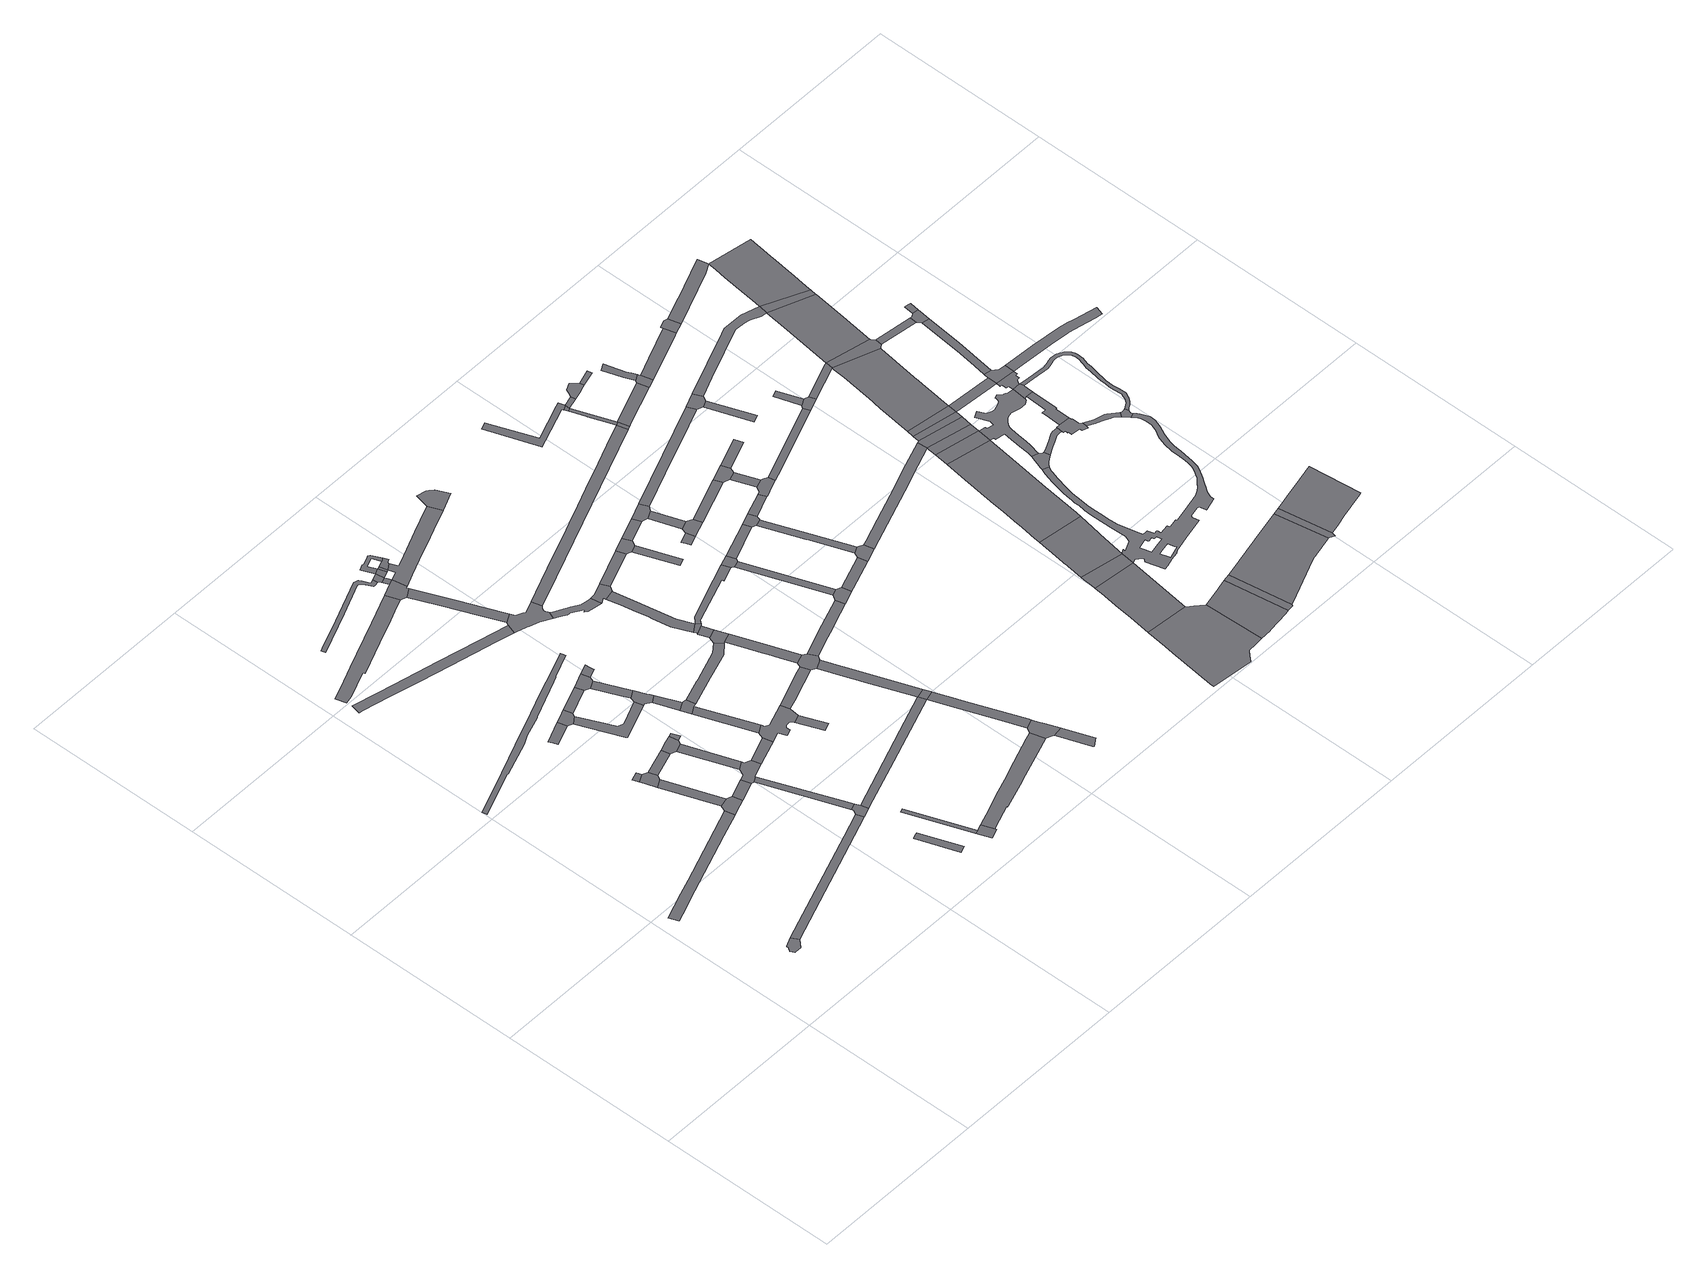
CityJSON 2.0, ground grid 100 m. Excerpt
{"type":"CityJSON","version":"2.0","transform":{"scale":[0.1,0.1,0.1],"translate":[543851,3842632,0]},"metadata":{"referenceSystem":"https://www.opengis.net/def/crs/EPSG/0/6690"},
"CityObjects":{
"road1":{"type":"Road","geometry":[{"type":"MultiSurface","lod":"1","boundaries":[[[0,1,2,3,4,5,6,7,8,9,10]]]}]},
"road2":{"type":"Road","attributes":{"RoadStructureAttribute.sectionType":"1"},"geometry":[{"type":"MultiSurface","lod":"1","boundaries":[[[11,12,13,14,15,16,17,18,19,20,21,22,23]]]}]},
"road3":{"type":"Road","attributes":{"RoadStructureAttribute.sectionType":"1"},"geometry":[{"type":"MultiSurface","lod":"1","boundaries":[[[24,25,0,10,26]]]}]},
"road4":{"type":"Road","geometry":[{"type":"MultiSurface","lod":"1","boundaries":[[[27,28,29,30]]]}]},
"road5":{"type":"Road","geometry":[{"type":"MultiSurface","lod":"1","boundaries":[[[31,30,29,32,33,34,35,36]]]}]},
"road6":{"type":"Road","attributes":{"RoadStructureAttribute.sectionType":"1"},"geometry":[{"type":"MultiSurface","lod":"1","boundaries":[[[34,33,37,38]]]}]},
"road7":{"type":"Road","geometry":[{"type":"MultiSurface","lod":"1","boundaries":[[[38,37,11,23,39,40,41]]]}]},
"road8":{"type":"Road","attributes":{"RoadStructureAttribute.sectionType":"1"},"geometry":[{"type":"MultiSurface","lod":"1","boundaries":[[[42,43,44,45,46,47,48,49,50,51,52,53,54,55,56,57,58,59,60,61,62]]]}]},
"road9":{"type":"Road","geometry":[{"type":"MultiSurface","lod":"1","boundaries":[[[63,64,65,66,67]]]}]},
"road10":{"type":"Road","attributes":{"RoadStructureAttribute.sectionType":"1"},"geometry":[{"type":"MultiSurface","lod":"1","boundaries":[[[68,36,35,69]]]}]},
"road11":{"type":"Road","attributes":{"RoadStructureAttribute.sectionType":"1"},"geometry":[{"type":"MultiSurface","lod":"1","boundaries":[[[70,71,41,40,72,73]]]}]},
"road12":{"type":"Road","geometry":[{"type":"MultiSurface","lod":"1","boundaries":[[[74,75,63,67,76,77,78]]]}]},
"road13":{"type":"Road","attributes":{"RoadStructureAttribute.sectionType":"1"},"geometry":[{"type":"MultiSurface","lod":"1","boundaries":[[[79,80,81,82,83,84,85,86,87,88,89,90,91,92,93]]]}]},
"road14":{"type":"Road","attributes":{"RoadStructureAttribute.sectionType":"1"},"geometry":[{"type":"MultiSurface","lod":"1","boundaries":[[[94,95,96,97,98]]]}]},
"road15":{"type":"Road","attributes":{"RoadStructureAttribute.sectionType":"1"},"geometry":[{"type":"MultiSurface","lod":"1","boundaries":[[[99,100,101,102,103,104,105,106,107,108,109,110,111,112,113]]]}]},
"road16":{"type":"Road","attributes":{"RoadStructureAttribute.sectionType":"1"},"geometry":[{"type":"MultiSurface","lod":"1","boundaries":[[[114,115,116,117,118,119,120]]]}]},
"road17":{"type":"Road","geometry":[{"type":"MultiSurface","lod":"1","boundaries":[[[121,122,68,69,123,124,125,126]]]}]},
"road18":{"type":"Road","geometry":[{"type":"MultiSurface","lod":"1","boundaries":[[[120,119,127,24,26,128,129]]]}]},
"road19":{"type":"Road","geometry":[{"type":"MultiSurface","lod":"1","boundaries":[[[130,131,132,133,70,73,134,116,115,135,136,137,138]]]}]},
"road20":{"type":"Road","attributes":{"RoadStructureAttribute.sectionType":"1"},"geometry":[{"type":"MultiSurface","lod":"1","boundaries":[[[124,123,132,131]]]}]},
"road21":{"type":"Road","attributes":{"RoadStructureAttribute.sectionType":"1"},"geometry":[{"type":"MultiSurface","lod":"1","boundaries":[[[139,140,141,142,77,76,143,144,145,146,147,148,149]]]}]},
"road22":{"type":"Road","geometry":[{"type":"MultiSurface","lod":"1","boundaries":[[[150,151,121,126]]]}]},
"road23":{"type":"Road","attributes":{"RoadStructureAttribute.sectionType":"1"},"geometry":[{"type":"MultiSurface","lod":"1","boundaries":[[[152,153,74,78,154,155,156]]]}]},
"road24":{"type":"Road","attributes":{"RoadStructureAttribute.sectionType":"1"},"geometry":[{"type":"MultiSurface","lod":"1","boundaries":[[[157,158,159,160,161]]]}]},
"road25":{"type":"Road","geometry":[{"type":"MultiSurface","lod":"1","boundaries":[[[162,163,164,165,166,167,168,169,170,171,172,173,174,175,176,177,178,179]]]}]},
"road26":{"type":"Road","geometry":[{"type":"MultiSurface","lod":"1","boundaries":[[[180,161,160,181,182,183]]]}]},
"road27":{"type":"Road","attributes":{"RoadStructureAttribute.sectionType":"1"},"geometry":[{"type":"MultiSurface","lod":"1","boundaries":[[[184,185,186,138,137,187,188]]]}]},
"road28":{"type":"Road","attributes":{"RoadStructureAttribute.sectionType":"1"},"geometry":[{"type":"MultiSurface","lod":"1","boundaries":[[[189,152,156,190,191,192]]]}]},
"road29":{"type":"Road","attributes":{"RoadStructureAttribute.sectionType":"1"},"geometry":[{"type":"MultiSurface","lod":"1","boundaries":[[[193,191,190,194,195,196]]]}]},
"road30":{"type":"Road","geometry":[{"type":"MultiSurface","lod":"1","boundaries":[[[197,198,196,195,199,200,149,148,201,202,203]]]}]},
"road31":{"type":"Road","attributes":{"RoadStructureAttribute.sectionType":"1"},"geometry":[{"type":"MultiSurface","lod":"1","boundaries":[[[203,202,204,205]]]}]},
"road32":{"type":"Road","geometry":[{"type":"MultiSurface","lod":"1","boundaries":[[[205,204,206,207,208,209]]]}]},
"road33":{"type":"Road","attributes":{"RoadStructureAttribute.sectionType":"1"},"geometry":[{"type":"MultiSurface","lod":"1","boundaries":[[[207,206,210,211]]]}]},
"road34":{"type":"Road","geometry":[{"type":"MultiSurface","lod":"1","boundaries":[[[212,213,214,215,216,189,192]]]}]},
"road35":{"type":"Road","geometry":[{"type":"MultiSurface","lod":"1","boundaries":[[[217,218,219,211,210,184,188,220,221,222,223,224,225,226,227,228,229,230,231,232]]]}]},
"road36":{"type":"Road","geometry":[{"type":"MultiSurface","lod":"1","boundaries":[[[233,234,79,93,235,236,237,238]]]}]},
"road37":{"type":"Road","geometry":[{"type":"MultiSurface","lod":"1","boundaries":[[[239,179,178,240,241,242]]]}]},
"road38":{"type":"Road","attributes":{"RoadStructureAttribute.sectionType":"1"},"geometry":[{"type":"MultiSurface","lod":"1","boundaries":[[[243,244,245,236,235,246,247,248,249]]]}]},
"road39":{"type":"Road","geometry":[{"type":"MultiSurface","lod":"1","boundaries":[[[250,242,241,234,233]]]}]},
"road40":{"type":"Road","attributes":{"RoadStructureAttribute.sectionType":"1"},"geometry":[{"type":"MultiSurface","lod":"1","boundaries":[[[251,252,129,128,253,254,255]]]}]},
"road41":{"type":"Road","geometry":[{"type":"MultiSurface","lod":"1","boundaries":[[[256,257,231,230]]]}]},
"road42":{"type":"Road","geometry":[{"type":"MultiSurface","lod":"1","boundaries":[[[258,239,242,259]]]}]},
"road43":{"type":"Road","geometry":[{"type":"MultiSurface","lod":"1","boundaries":[[[260,261,262,263,249,248,113,112,264,265,266,267,268,269,270,271,272,273,274,275,276,277,278,279]]]}]},
"road44":{"type":"Road","geometry":[{"type":"MultiSurface","lod":"1","boundaries":[[[280,258,259,281]]]}]},
"road45":{"type":"Road","geometry":[{"type":"MultiSurface","lod":"1","boundaries":[[[282,283,284,285,286,287,288,289,239,258,290,291,292,293,294,295]]]}]},
"road46":{"type":"Road","attributes":{"RoadStructureAttribute.sectionType":"1"},"geometry":[{"type":"MultiSurface","lod":"1","boundaries":[[[296,297,298,299,300,301,302,303,304,305,180,183,306,307,308,309,310,311,312,313,314,315,316]]]}]},
"road47":{"type":"Road","geometry":[{"type":"MultiSurface","lod":"1","boundaries":[[[295,294,317,280,281,318,319,320,321]]]}]},
"road48":{"type":"Road","attributes":{"RoadStructureAttribute.sectionType":"1"},"geometry":[{"type":"MultiSurface","lod":"1","boundaries":[[[322,323,324,325,209,208,326,327,328,329]]]}]},
"road49":{"type":"Road","attributes":{"RoadStructureAttribute.sectionType":"1"},"geometry":[{"type":"MultiSurface","lod":"1","boundaries":[[[330,331,332,217,232,333,334,335,336]]]}]},
"road50":{"type":"Road","attributes":{"RoadStructureAttribute.sectionType":"1"},"geometry":[{"type":"MultiSurface","lod":"1","boundaries":[[[337,338,339,340,341,342,343,344,345,346,347,270,269,348,349,350,351,352,353,354,355,356,357,358,359,360,361]]]}]},
"road51":{"type":"Road","attributes":{"RoadStructureAttribute.sectionType":"1"},"geometry":[{"type":"MultiSurface","lod":"1","boundaries":[[[362,363,364,365,366,318,281,367,368,233,238,369,370,371,372,373]]]}]},
"road52":{"type":"Road","geometry":[{"type":"MultiSurface","lod":"1","boundaries":[[[374,375,376,377,322,329,378,379]]]}]},
"road53":{"type":"Road","attributes":{"RoadStructureAttribute.sectionType":"1"},"geometry":[{"type":"MultiSurface","lod":"1","boundaries":[[[380,381,382,383,376,375]]]}]},
"road54":{"type":"Road","geometry":[{"type":"MultiSurface","lod":"1","boundaries":[[[384,385,386,382,381,387]]]}]},
"road55":{"type":"Road","attributes":{"RoadStructureAttribute.sectionType":"1"},"geometry":[{"type":"MultiSurface","lod":"1","boundaries":[[[388,389,390,391,392,393,394,395,396,397,385,384]]]}]},
"road56":{"type":"Road","attributes":{"RoadStructureAttribute.sectionType":"1"},"geometry":[{"type":"MultiSurface","lod":"1","boundaries":[[[398,379,378,399,400,401,402,403,404,405,406]]]}]},
"road57":{"type":"Road","geometry":[{"type":"MultiSurface","lod":"1","boundaries":[[[407,408,409,410,361,360,411,392,391,412]]]}]},
"road58":{"type":"Road","geometry":[{"type":"MultiSurface","lod":"1","boundaries":[[[406,405,330,336,413,414,415,416]]]}]},
"road59":{"type":"Road","attributes":{"RoadStructureAttribute.sectionType":"1"},"geometry":[{"type":"MultiSurface","lod":"1","boundaries":[[[417,418,419,414,413,420,421,422,251,423]]]}]},
"road60":{"type":"Road","geometry":[{"type":"MultiSurface","lod":"1","boundaries":[[[424,423,251,255,425]]]}]},
"road61":{"type":"Road","attributes":{"RoadStructureAttribute.sectionType":"1"},"geometry":[{"type":"MultiSurface","lod":"1","boundaries":[[[426,427,428,425,255,429,430,431,432,433]]]}]},
"road62":{"type":"Road","geometry":[{"type":"MultiSurface","lod":"1","boundaries":[[[434,435,436,433,432,437,296,316,438,439,440]]]}]},
"road63":{"type":"Road","attributes":{"RoadStructureAttribute.sectionType":"1"},"geometry":[{"type":"MultiSurface","lod":"1","boundaries":[[[440,439,441,442,443,444]]]}]},
"road64":{"type":"Road","attributes":{"RoadStructureAttribute.sectionType":"1"},"geometry":[{"type":"MultiSurface","lod":"1","boundaries":[[[445,407,412,446]]]}]},
"road65":{"type":"Road","attributes":{"RoadStructureAttribute.sectionType":"1"},"geometry":[{"type":"MultiSurface","lod":"1","boundaries":[[[447,448,449,450,451,384,387,452,453,454,455,456,457]]]}]},
"road66":{"type":"Road","geometry":[{"type":"MultiSurface","lod":"1","boundaries":[[[458,459,362,373,460,461,462,463,464]]]}]},
"road67":{"type":"Road","attributes":{"RoadStructureAttribute.sectionType":"1"},"geometry":[{"type":"MultiSurface","lod":"1","boundaries":[[[465,466,416,415,467,468,469,470]]]}]},
"road68":{"type":"Road","geometry":[{"type":"MultiSurface","lod":"1","boundaries":[[[471,445,446,472,473,474]]]}]},
"road69":{"type":"Road","geometry":[{"type":"MultiSurface","lod":"1","boundaries":[[[475,476,473,472]]]}]},
"road70":{"type":"Road","attributes":{"RoadStructureAttribute.sectionType":"1"},"geometry":[{"type":"MultiSurface","lod":"1","boundaries":[[[477,478,479,480,481,482,483,484,485,279,278,486,487,488]]]}]},
"road71":{"type":"Road","attributes":{"RoadStructureAttribute.sectionType":"1"},"geometry":[{"type":"MultiSurface","lod":"1","boundaries":[[[489,471,474,490]]]}]},
"road72":{"type":"Road","geometry":[{"type":"MultiSurface","lod":"1","boundaries":[[[491,447,457,492,493,494,495]]]}]},
"road73":{"type":"Road","attributes":{"RoadStructureAttribute.sectionType":"1"},"geometry":[{"type":"MultiSurface","lod":"1","boundaries":[[[494,493,496,497]]]}]},
"road74":{"type":"Road","geometry":[{"type":"MultiSurface","lod":"1","boundaries":[[[498,497,496,499,465,470,500,501]]]}]},
"road75":{"type":"Road","geometry":[{"type":"MultiSurface","lod":"1","boundaries":[[[502,503,504,505,506]]]}]},
"road76":{"type":"Road","geometry":[{"type":"MultiSurface","lod":"1","boundaries":[[[507,489,490,508,509,510]]]}]},
"road77":{"type":"Road","attributes":{"RoadStructureAttribute.sectionType":"1"},"geometry":[{"type":"MultiSurface","lod":"1","boundaries":[[[509,508,511,512]]]}]},
"road78":{"type":"Road","geometry":[{"type":"MultiSurface","lod":"1","boundaries":[[[512,511,502,506,513,514]]]}]},
"road79":{"type":"Road","attributes":{"RoadStructureAttribute.sectionType":"1"},"geometry":[{"type":"MultiSurface","lod":"1","boundaries":[[[515,491,495,516,517]]]}]},
"road80":{"type":"Road","attributes":{"RoadStructureAttribute.sectionType":"1"},"geometry":[{"type":"MultiSurface","lod":"1","boundaries":[[[518,501,500,519,520]]]}]},
"road81":{"type":"Road","geometry":[{"type":"MultiSurface","lod":"1","boundaries":[[[521,515,517,522,523,524,525,526,527]]]}]},
"road82":{"type":"Road","attributes":{"RoadStructureAttribute.sectionType":"1"},"geometry":[{"type":"MultiSurface","lod":"1","boundaries":[[[528,524,523,529,530,531,532]]]}]},
"road83":{"type":"Road","attributes":{"RoadStructureAttribute.sectionType":"1"},"geometry":[{"type":"MultiSurface","lod":"1","boundaries":[[[533,514,513,534]]]}]},
"road84":{"type":"Road","geometry":[{"type":"MultiSurface","lod":"1","boundaries":[[[532,531,518,520,535,536]]]}]},
"road85":{"type":"Road","attributes":{"RoadStructureAttribute.sectionType":"1"},"geometry":[{"type":"MultiSurface","lod":"1","boundaries":[[[537,521,527,538]]]}]},
"road86":{"type":"Road","attributes":{"RoadStructureAttribute.sectionType":"1"},"geometry":[{"type":"MultiSurface","lod":"1","boundaries":[[[539,540,541,542,543,544,545,546,547,548,549,550,551]]]}]},
"road87":{"type":"Road","geometry":[{"type":"MultiSurface","lod":"1","boundaries":[[[552,553,554,555,556,557,558,559,560,561,562,563,564,565,566,567]]]}]},
"road88":{"type":"Road","attributes":{"RoadStructureAttribute.sectionType":"1"},"geometry":[{"type":"MultiSurface","lod":"1","boundaries":[[[568,507,510,569,570,571,572]]]}]},
"road89":{"type":"Road","geometry":[{"type":"MultiSurface","lod":"1","boundaries":[[[573,574,533,534,575,576,577]]]}]},
"road90":{"type":"Road","attributes":{"RoadStructureAttribute.sectionType":"1"},"geometry":[{"type":"MultiSurface","lod":"1","boundaries":[[[576,575,578,579]]]}]},
"road91":{"type":"Road","geometry":[{"type":"MultiSurface","lod":"1","boundaries":[[[580,581,579,578,582,537,538,583,584,585,586,587,588]]]}]},
"road92":{"type":"Road","geometry":[{"type":"MultiSurface","lod":"1","boundaries":[[[551,550,589,590,591]]]}]},
"road93":{"type":"Road","attributes":{"RoadStructureAttribute.sectionType":"1"},"geometry":[{"type":"MultiSurface","lod":"1","boundaries":[[[592,590,589,593,594,595,596,477,597]]]}]},
"road94":{"type":"Road","geometry":[{"type":"MultiSurface","lod":"1","boundaries":[[[597,477,488,598]]]}]},
"road95":{"type":"Road","attributes":{"function":"2","RoadStructureAttribute.sectionType":"1"},"geometry":[{"type":"MultiSurface","lod":"1","boundaries":[[[599,600,601,602,603,604,552,567,605]]]}]},
"road96":{"type":"Road","attributes":{"RoadStructureAttribute.sectionType":"1"},"geometry":[{"type":"MultiSurface","lod":"1","boundaries":[[[606,607,551,591,608]]]}]},
"road97":{"type":"Road","geometry":[{"type":"MultiSurface","lod":"1","boundaries":[[[609,610,611,573,577]]]}]},
"road98":{"type":"Road","geometry":[{"type":"MultiSurface","lod":"1","boundaries":[[[612,613,614,599,605,615]]]}]},
"road99":{"type":"Road","geometry":[{"type":"MultiSurface","lod":"1","boundaries":[[[616,617,618,619,620,606,608,621,622,623,624]]]}]},
"road100":{"type":"Road","attributes":{"RoadStructureAttribute.sectionType":"1"},"geometry":[{"type":"MultiSurface","lod":"1","boundaries":[[[625,626,627,628,629,536,535,630,631,632]]]}]},
"road101":{"type":"Road","attributes":{"RoadStructureAttribute.sectionType":"1"},"geometry":[{"type":"MultiSurface","lod":"1","boundaries":[[[633,634,597,598,635,636]]]}]},
"road102":{"type":"Road","attributes":{"RoadStructureAttribute.sectionType":"1"},"geometry":[{"type":"MultiSurface","lod":"1","boundaries":[[[637,638,639,564,563,640,641,642,643,644]]]}]},
"road103":{"type":"Road","attributes":{"function":"2","RoadStructureAttribute.sectionType":"1"},"geometry":[{"type":"MultiSurface","lod":"1","boundaries":[[[645,646,647,648,649,650,612,615,651,652,653]]]}]},
"road104":{"type":"Road","attributes":{"RoadStructureAttribute.sectionType":"1"},"geometry":[{"type":"MultiSurface","lod":"1","boundaries":[[[654,624,623,655]]]}]},
"road105":{"type":"Road","attributes":{"RoadStructureAttribute.sectionType":"1"},"geometry":[{"type":"MultiSurface","lod":"1","boundaries":[[[656,657,588,587,658,659]]]}]},
"road106":{"type":"Road","geometry":[{"type":"MultiSurface","lod":"1","boundaries":[[[660,568,572,661,662,663]]]}]},
"road107":{"type":"Road","geometry":[{"type":"MultiSurface","lod":"1","boundaries":[[[664,637,644,665,666,667]]]}]},
"road108":{"type":"Road","attributes":{"RoadStructureAttribute.sectionType":"1"},"geometry":[{"type":"MultiSurface","lod":"1","boundaries":[[[668,669,662,661]]]}]},
"road109":{"type":"Road","attributes":{"RoadStructureAttribute.sectionType":"1"},"geometry":[{"type":"MultiSurface","lod":"1","boundaries":[[[670,671,672,673,674,675,676,677]]]}]},
"road110":{"type":"Road","geometry":[{"type":"MultiSurface","lod":"1","boundaries":[[[678,677,676,633,636,679,680]]]}]},
"road111":{"type":"Road","geometry":[{"type":"MultiSurface","lod":"1","boundaries":[[[681,682,683,684,685,686,687,645,653,688,689,690,691]]]}]},
"road112":{"type":"Road","attributes":{"RoadStructureAttribute.sectionType":"1"},"geometry":[{"type":"MultiSurface","lod":"1","boundaries":[[[692,693,680,679,694,695]]]}]},
"road113":{"type":"Road","geometry":[{"type":"MultiSurface","lod":"1","boundaries":[[[696,697,698,699]]]}]},
"road114":{"type":"Road","geometry":[{"type":"MultiSurface","lod":"1","boundaries":[[[699,698,656,659,700,701]]]}]},
"road115":{"type":"Road","attributes":{"RoadStructureAttribute.sectionType":"1"},"geometry":[{"type":"MultiSurface","lod":"1","boundaries":[[[702,703,704,664,667,705,706,707,708,709,710,711,712,713]]]}]},
"road116":{"type":"Road","geometry":[{"type":"MultiSurface","lod":"1","boundaries":[[[714,681,691,715]]]}]},
"road117":{"type":"Road","attributes":{"RoadStructureAttribute.sectionType":"1"},"geometry":[{"type":"MultiSurface","lod":"1","boundaries":[[[632,716,714,715,717]]]}]},
"road118":{"type":"Road","geometry":[{"type":"MultiSurface","lod":"1","boundaries":[[[718,625,632,717,719]]]}]},
"road119":{"type":"Road","attributes":{"RoadStructureAttribute.sectionType":"1"},"geometry":[{"type":"MultiSurface","lod":"1","boundaries":[[[720,718,719,721]]]}]},
"road120":{"type":"Road","geometry":[{"type":"MultiSurface","lod":"1","boundaries":[[[722,723,724,725,726,727,728,729,730,731,732,733]]]}]},
"road121":{"type":"Road","geometry":[{"type":"MultiSurface","lod":"1","boundaries":[[[734,720,721,735]]]}]},
"road122":{"type":"Road","attributes":{"RoadStructureAttribute.sectionType":"1"},"geometry":[{"type":"MultiSurface","lod":"1","boundaries":[[[736,737,738,660,663,739,740,741,742,743,744,745,746]]]}]},
"road123":{"type":"Road","attributes":{"RoadStructureAttribute.sectionType":"1"},"geometry":[{"type":"MultiSurface","lod":"1","boundaries":[[[747,748,749,750,701,700,751,752]]]}]},
"road124":{"type":"Road","attributes":{"RoadStructureAttribute.sectionType":"1"},"geometry":[{"type":"MultiSurface","lod":"1","boundaries":[[[753,754,755,756,757,758,759,760,761,762,763,764,765,766,767,768,769,770,771,772,773,774,775,776,777,778,779,780,781,782,783,784,785,786,787,788,789,790,791,792,793,794,795,796,797,798,799,800,801,802,803,804,805,806,807,808,809,810,811,812,813,814,815,816,817,818,819,820,821,822,823,824,825,826,827,828,829,830,831,832,833,834,835,836,837,838,839,840,841,842,843,844,845,846,847,848,849,850,725,724,851,852,853,854,855,856,857,858,859,860,861,862,863,864,865,866,867,868,869,615,605],[870,871,872,873,874,875,876,877,878,879,880],[881,882,883,884,885,886,887,888,889,890,891,892]]]}]},
"road125":{"type":"Road","geometry":[{"type":"MultiSurface","lod":"1","boundaries":[[[893,894,692,695,895,896]]]}]},
"road126":{"type":"Road","geometry":[{"type":"MultiSurface","lod":"1","boundaries":[[[752,897,898,899,900,901,902,734,735,903,904,905,906,907,908]]]}]},
"road127":{"type":"Road","attributes":{"RoadStructureAttribute.sectionType":"1"},"geometry":[{"type":"MultiSurface","lod":"1","boundaries":[[[909,910,911,912,913,914,730,729,915,916,917,918,919,920,921]]]}]},
"road128":{"type":"Road","geometry":[{"type":"MultiSurface","lod":"1","boundaries":[[[922,702,713,923,924,925]]]}]},
"road129":{"type":"Road","attributes":{"RoadStructureAttribute.sectionType":"1"},"geometry":[{"type":"MultiSurface","lod":"1","boundaries":[[[926,927,928,929,930,931,932,933,934,935,936,937,938,939,940,941,942,943,944,945,946,947,948,715,691,949,950,951,952,953,954,722,733,955,956,957,958,959,960,961,962,963,964,965,966,967,968,969,970,971,972,973,974,975,976,977,978,979,980,981]]]}]},
"road130":{"type":"Road","attributes":{"RoadStructureAttribute.sectionType":"1"},"geometry":[{"type":"MultiSurface","lod":"1","boundaries":[[[735,721,982,983,984]]]}]},
"road131":{"type":"Road","geometry":[{"type":"MultiSurface","lod":"1","boundaries":[[[747,752,908,985,986,987,988]]]}]},
"road132":{"type":"Road","geometry":[{"type":"MultiSurface","lod":"1","boundaries":[[[989,909,921,990,991,992,993,994,995,996,997,998,999,1000,1001,1002,1003,1004,1005,1006]]]}]},
"road133":{"type":"Road","attributes":{"RoadStructureAttribute.sectionType":"1"},"geometry":[{"type":"MultiSurface","lod":"1","boundaries":[[[1007,1008,1009,896,895,1010,1011]]]}]},
"road134":{"type":"Road","attributes":{"RoadStructureAttribute.sectionType":"1"},"geometry":[{"type":"MultiSurface","lod":"1","boundaries":[[[1012,1013,1014,1015,1006,1005,1016,1017,1018,1019]]]}]},
"road135":{"type":"Road","attributes":{"RoadStructureAttribute.sectionType":"1"},"geometry":[{"type":"MultiSurface","lod":"1","boundaries":[[[1020,1021,1022,1023,922,925,1024,1025,1026,1027,1028]]]}]},
"road136":{"type":"Road","attributes":{"RoadStructureAttribute.sectionType":"1"},"geometry":[{"type":"MultiSurface","lod":"1","boundaries":[[[745,1029,747,988,1030,1031,1032]]]}]},
"road137":{"type":"Road","attributes":{"RoadStructureAttribute.sectionType":"1"},"geometry":[{"type":"MultiSurface","lod":"1","boundaries":[[[1033,1034,1035,1036,1037,1038,1039,1040,1041,999,998,1042,1043,1044,1045,1046,1047,1048,1049]]]}]},
"road138":{"type":"Road","geometry":[{"type":"MultiSurface","lod":"1","boundaries":[[[981,980,1050,1051,1012,1019,1052,1053,1054]]]}]},
"road139":{"type":"Road","attributes":{"RoadStructureAttribute.sectionType":"1"},"geometry":[{"type":"MultiSurface","lod":"1","boundaries":[[[983,1055,1056,1057,1058,981,1054,1059,1060,1061,1062,1063,1064]]]}]},
"road140":{"type":"Road","geometry":[{"type":"MultiSurface","lod":"1","boundaries":[[[1065,984,983,1064,1066,1067,1068]]]}]},
"road141":{"type":"Road","geometry":[{"type":"MultiSurface","lod":"1","boundaries":[[[746,745,1032,1069]]]}]},
"road142":{"type":"Road","geometry":[{"type":"MultiSurface","lod":"1","boundaries":[[[1070,1071,1049,1048,1072,799,798,1073,1074,1075,1076]]]}]},
"road143":{"type":"Road","attributes":{"RoadStructureAttribute.sectionType":"1"},"geometry":[{"type":"MultiSurface","lod":"1","boundaries":[[[986,985,1077,1078]]]}]},
"road144":{"type":"Road","attributes":{"RoadStructureAttribute.sectionType":"1"},"geometry":[{"type":"MultiSurface","lod":"1","boundaries":[[[1079,1080,1081,1082,1083,1084,1085,1086,1087,1088,1089,1090,1091,1092,1093,1094,1095,1096,1097,1098,1099,1100,1101,1102,1103,1104,1105,1106,1107,1108,1109,1110,1111,1112,1113,1114,1054,1053,1115,1116,1117,1118,1119,1120,1121,1122,1123,1124,1125,1126,1127,1128,1129,1130,1131,1132,1133,1134,1135,1136,1137,1138,1139,1140,1141,1142,1143,1144,1145,1146,1147,1076,1075]]]}]},
"road145":{"type":"Road","attributes":{"RoadStructureAttribute.sectionType":"1"},"geometry":[{"type":"MultiSurface","lod":"1","boundaries":[[[1148,1149,1150,1151,1065,1068,1152,1153,1154]]]}]},
"road146":{"type":"Road","attributes":{"RoadStructureAttribute.sectionType":"1"},"geometry":[{"type":"MultiSurface","lod":"1","boundaries":[[[1011,1155,1156,1157,1158,1159,746,1069,1160,1161,1162,1163,1164,1165,1166]]]}]},
"road147":{"type":"Road","attributes":{"RoadStructureAttribute.sectionType":"1"},"geometry":[{"type":"MultiSurface","lod":"1","boundaries":[[[1167,1168,1169,1078,1077,1148,1154,1170,1171]]]}]},
"road148":{"type":"Road","geometry":[{"type":"MultiSurface","lod":"1","boundaries":[[[1172,1173,1174,1175,1167,1171]]]}]},
"road149":{"type":"Road","attributes":{"RoadStructureAttribute.sectionType":"1"},"geometry":[{"type":"MultiSurface","lod":"1","boundaries":[[[1176,1177,1178,1179,1180,1066,1064,1181,1182,1183,1184,1185,1186,1187,1188]]]}]}
},
"vertices":[
[361,441,0],[311,418,0],[309,405,0],[305,400,0],[297,388,0],[295,386,0],[309,363,0],[312,363,0],[330,363,0],[347,363,0],[384,401,0],
[770,1218,0],[708,1195,0],[375,1069,0],[320,1048,0],[262,1026,0],[232,1015,0],[77,956,0],[97,905,0],[181,937,0],[228,955,0],[460,1043,0],[646,1113,0],[783,1164,0],
[1163,741,0],[1021,687,0],[1178,701,0],
[676,1691,0],[629,1674,0],[641,1641,0],[686,1665,0],
[695,1661,0],[653,1608,0],[672,1556,0],[717,1580,0],[730,1604,0],[714,1651,0],
[783,1250,0],[831,1264,0],
[806,1173,0],[877,1200,0],[863,1253,0],
[266,2139,0],[271,2138,0],[461,2207,0],[515,2237,0],[631,2276,0],[636,2279,0],[856,2373,0],[882,2384,0],[887,2388,0],[1021,2443,0],[1017,2456,0],[1013,2470,0],[1012,2470,0],[900,2424,0],[765,2372,0],[632,2318,0],[432,2237,0],[254,2166,0],[133,2118,0],[3,2064,0],[10,2038,0],
[673,2186,0],[550,2135,0],[559,2112,0],[569,2089,0],[686,2137,0],
[862,1701,0],[873,1652,0],
[970,1294,0],[907,1270,0],[905,1210,0],[984,1240,0],
[750,2217,0],[728,2208,0],[714,2124,0],[754,2153,0],[763,2169,0],
[743,3337,0],[570,3266,0],[374,3185,0],[337,3170,0],[199,3113,0],[89,3067,0],[105,3010,0],[150,3020,0],[301,3081,0],[306,3071,0],[499,3151,0],[581,3185,0],[641,3209,0],[698,3233,0],[771,3263,0],
[1264,448,0],[1245,441,0],[1227,434,0],[1310,208,0],[1347,222,0],
[822,2812,0],[592,2865,0],[411,2908,0],[259,2943,0],[109,2977,0],[97,2924,0],[122,2919,0],[268,2886,0],[440,2845,0],[615,2804,0],[739,2776,0],[749,2773,0],[867,2745,0],[969,2721,0],[985,2775,0],
[1196,824,0],[1031,1253,0],[1000,1237,0],[1167,787,0],[1170,780,0],[1171,778,0],[1208,792,0],
[954,1732,0],[918,1720,0],[906,1643,0],[953,1660,0],[962,1678,0],[965,1683,0],
[1175,766,0],[1231,721,0],[1220,762,0],
[1063,1354,0],[1059,1366,0],[1015,1342,0],[1000,1305,0],[997,1238,0],[1029,1258,0],[1054,1267,0],[1110,1289,0],[1096,1341,0],
[876,1947,0],[871,1945,0],[841,1956,0],[816,2012,0],[777,1972,0],[815,1881,0],[819,1873,0],[833,1879,0],[870,1894,0],[1023,1954,0],[1010,2002,0],
[992,1692,0],[975,1739,0],
[895,2276,0],[886,2272,0],[774,2173,0],[887,2219,0],[909,2228,0],
[1334,600,0],[1324,596,0],[1314,593,0],[1447,236,0],[1467,243,0],
[764,3439,0],[756,3444,0],[741,3479,0],[733,3494,0],[721,3498,0],[709,3501,0],[466,3401,0],[292,3329,0],[276,3322,0],[285,3301,0],[527,3401,0],[706,3476,0],[718,3473,0],[729,3461,0],[751,3414,0],[759,3414,0],[784,3417,0],[781,3447,0],
[1504,257,0],[1476,160,0],[1532,181,0],[1529,189,0],
[1240,1395,0],[1161,1366,0],[1145,1360,0],[1229,1334,0],[1254,1343,0],
[979,2310,0],[939,2216,0],[983,2240,0],[992,2262,0],
[1057,2068,0],[1001,2074,0],[1020,2032,0],[1062,2058,0],
[1096,1979,0],[1092,1987,0],[1017,2024,0],[1016,2020,0],[1033,1958,0],[1065,1936,0],[1103,1961,0],
[1113,1807,0],[1159,1832,0],
[1134,1750,0],[1176,1773,0],[1194,1779,0],[1182,1828,0],
[1252,1433,0],[1296,1457,0],
[1044,2283,0],[1041,2290,0],[1038,2308,0],[1035,2333,0],[1029,2331,0],
[1451,1475,0],[1324,1427,0],[1303,1438,0],[1311,1364,0],[1328,1319,0],[1366,1334,0],[1363,1345,0],[1364,1357,0],[1373,1366,0],[1386,1369,0],[1399,1369,0],[1404,1367,0],[1409,1363,0],[1416,1351,0],[1459,1368,0],[1465,1423,0],
[842,3379,0],[811,3366,0],[803,3253,0],[852,3283,0],[848,3294,0],[858,3298,0],
[818,3462,0],[794,3412,0],[797,3404,0],[826,3415,0],
[995,2938,0],[944,3061,0],[883,3208,0],[867,3101,0],[941,2922,0],[995,2791,0],[1044,2821,0],
[831,3404,0],
[1923,1026,0],[1703,944,0],[1240,724,0],[1537,835,0],[1939,983,0],
[1473,1209,0],[1517,1225,0],
[848,3475,0],[865,3430,0],
[1105,2768,0],[1092,2775,0],[1057,2791,0],[1052,2802,0],[978,2718,0],[1032,2701,0],[1044,2697,0],[1048,2696,0],[1102,2679,0],[1160,2646,0],[1176,2686,0],[1173,2693,0],[1171,2695,0],[1168,2704,0],[1167,2709,0],[1167,2713,0],[1170,2719,0],[1175,2727,0],[1185,2738,0],[1170,2794,0],
[864,3480,0],[876,3435,0],
[890,3560,0],[880,3565,0],[872,3562,0],[825,3542,0],[820,3547,0],[790,3534,0],[790,3532,0],[793,3526,0],[830,3516,0],[828,3522,0],[868,3539,0],[878,3543,0],[898,3493,0],[916,3505,0],
[2100,478,0],[2061,464,0],[1962,427,0],[1859,389,0],[1828,377,0],[1825,376,0],[1721,338,0],[1614,298,0],[1569,281,0],[1516,261,0],[1541,194,0],[1674,243,0],[1675,241,0],[1675,239,0],[1676,238,0],[1681,240,0],[1842,297,0],[1856,302,0],[1881,311,0],[2057,374,0],[2124,398,0],
[891,3490,0],[911,3460,0],[913,3468,0],[920,3472,0],[931,3478,0],
[1544,1976,0],[1493,1935,0],[1320,1875,0],[1305,1870,0],[1366,1838,0],[1383,1844,0],[1518,1890,0],[1575,1937,0],
[1699,1569,0],[1666,1556,0],[1510,1497,0],[1486,1431,0],[1518,1443,0],[1630,1485,0],[1717,1518,0],
[1366,2600,0],[1359,2600,0],[1340,2602,0],[1320,2606,0],[1317,2607,0],[1309,2610,0],[1270,2632,0],[1241,2647,0],[1238,2649,0],[1193,2674,0],[1181,2682,0],[1192,2627,0],[1220,2612,0],[1221,2611,0],[1224,2610,0],[1232,2609,0],[1239,2608,0],[1298,2573,0],[1300,2571,0],[1288,2563,0],[1298,2557,0],[1305,2553,0],[1339,2546,0],[1384,2540,0],[1373,2600,0],
[1306,3570,0],[1283,3561,0],[1144,3503,0],[993,3441,0],[929,3414,0],[887,3405,0],[889,3398,0],[928,3327,0],[1023,3367,0],[1118,3407,0],[1213,3447,0],[1336,3497,0],
[1625,1988,0],[1609,2031,0],[1559,2012,0],[1557,2012,0],[1583,1944,0],[1635,1962,0],
[1589,2085,0],[1588,2092,0],[1537,2069,0],[1557,2015,0],
[1579,2122,0],[1533,2093,0],[1540,2076,0],[1596,2102,0],
[1540,2212,0],[1508,2379,0],[1501,2421,0],[1475,2554,0],[1418,2541,0],[1435,2466,0],[1452,2379,0],[1467,2314,0],[1469,2300,0],[1488,2196,0],
[1693,1802,0],[1589,1928,0],[1626,1827,0],[1649,1763,0],[1656,1743,0],[1668,1711,0],[1682,1672,0],[1709,1595,0],[1761,1615,0],
[1471,2630,0],[1414,2607,0],[1402,2602,0],[1390,2601,0],[1415,2557,0],[1491,2582,0],
[1744,1505,0],[1794,1529,0],[1809,1553,0],[1785,1601,0],
[1837,1414,0],[1824,1449,0],[1812,1480,0],[1799,1357,0],[1818,1305,0],[1823,1290,0],[1976,1041,0],
[1990,1003,0],[1991,1000,0],
[2163,541,0],[2051,840,0],[2027,905,0],[1975,885,0],[2076,614,0],[2100,551,0],[2116,509,0],[2167,529,0],
[2190,468,0],[2187,477,0],[2179,498,0],[2102,483,0],[2148,388,0],[2165,380,0],[2220,389,0],
[2169,370,0],[2233,198,0],[2236,192,0],[2282,223,0],
[1680,2714,0],[1699,2666,0],
[1943,2283,0],[1843,2245,0],[1611,2155,0],[1606,2150,0],[1595,2138,0],[1605,2112,0],[1612,2120,0],[1617,2122,0],[1873,2218,0],[1876,2205,0],[1960,2239,0],
[1322,3651,0],[1319,3633,0],[1391,3520,0],[1443,3542,0],[1410,3614,0],[1388,3631,0],[1378,3639,0],
[2129,1731,0],[1968,1671,0],[1927,1597,0],[1981,1618,0],[2014,1630,0],[2143,1679,0],
[1761,2747,0],[1727,2655,0],[1766,2671,0],[1780,2699,0],
[1812,2426,0],[1852,2441,0],
[2289,3251,0],[2216,3221,0],[2048,3152,0],[1940,3108,0],[1778,3041,0],[1701,3011,0],[1628,2981,0],[1454,2910,0],[1230,2818,0],[1366,2811,0],[2059,3092,0],[2306,3193,0],
[1886,2797,0],[1905,2749,0],
[2002,2305,0],[1964,2237,0],[1975,2231,0],[2013,2242,0],[2020,2256,0],
[2150,1763,0],[2184,1775,0],
[2185,1773,0],[2149,1761,0],[2225,1710,0],[2212,1762,0],
[1986,2545,0],[1928,2522,0],[1937,2499,0],[1946,2475,0],[1999,2496,0],
[1981,2836,0],[1938,2742,0],[1983,2765,0],[2001,2788,0],
[1996,2575,0],[2042,2594,0],
[2089,2531,0],[2076,2579,0],
[2205,2382,0],[2020,2257,0],[2222,2339,0],
[2407,1836,0],[2243,1717,0],[2420,1783,0],
[2272,2408,0],[2225,2338,0],[2244,2331,0],[2282,2342,0],[2282,2343,0],[2288,2363,0],[2289,2364,0],
[2372,2104,0],[2333,2095,0],[2335,2090,0],[2419,1866,0],[2456,1884,0],
[2329,2677,0],[2347,2630,0],
[2501,1814,0],[2487,1867,0],
[2400,2456,0],[2416,2416,0],
[2223,3523,0],[2215,3553,0],[2192,3545,0],[1986,3466,0],[1984,3470,0],[1888,3726,0],[1851,3710,0],[1953,3421,0],[1975,3429,0],[1991,3435,0],[2195,3512,0],[2198,3502,0],[2225,3516,0],
[2955,491,0],[2954,486,0],[2940,371,0],[2939,368,0],[2933,317,0],[2902,53,0],[2899,29,0],[3133,3,0],[3162,35,0],[3185,59,0],[3238,63,0],[3283,66,0],[3268,405,0],[3225,443,0],[3198,467,0],[3193,471,0],
[2596,3085,0],[2211,2873,0],[2414,2955,0],[2610,3033,0],[2616,3036,0],
[2421,2712,0],[2348,2684,0],[2382,2619,0],[2429,2637,0],[2439,2665,0],
[2430,2492,0],[2477,2509,0],
[2512,2494,0],[2496,2501,0],[2415,2462,0],[2418,2416,0],[2421,2416,0],[2477,2439,0],[2515,2453,0],[2521,2456,0],[2514,2494,0],
[2206,3482,0],[2223,3488,0],[2223,3489,0],
[2223,3487,0],[2229,3418,0],[2238,3392,0],[2238,3388,0],[2289,3253,0],[2307,3262,0],
[2324,3200,0],
[3001,867,0],[2999,836,0],[2998,824,0],[2994,796,0],[2985,722,0],[2971,614,0],[3243,841,0],
[2284,3534,0],[2281,3533,0],[2288,3508,0],
[2606,2730,0],[2597,2754,0],[2588,2777,0],
[3012,963,0],[3009,942,0],[3004,892,0],[3251,920,0],
[2371,3567,0],[2369,3569,0],[2343,3596,0],[2303,3576,0],[2292,3549,0],[2340,3523,0],[2365,3531,0],[2382,3536,0],[2376,3561,0],
[3147,2115,0],[2968,2049,0],[2807,1987,0],[2649,1928,0],[2512,1876,0],[2871,1953,0],[3037,2016,0],[3153,2060,0],
[2556,3362,0],[2319,3267,0],[2343,3208,0],[2573,3298,0],
[3444,446,0],[3420,440,0],[3360,426,0],[3345,70,0],[3351,71,0],[3474,86,0],[3499,92,0],[3501,93,0],
[3049,1259,0],[3034,1146,0],[3031,1117,0],[3027,1090,0],[3026,1083,0],[3026,1080,0],[3278,1081,0],[3280,1092,0],[3302,1226,0],
[2459,3586,0],[2464,3561,0],
[2954,2667,0],[2747,2586,0],[2555,2469,0],[2968,2631,0],
[2679,3119,0],[2649,3023,0],[2685,3041,0],[2699,3070,0],
[3484,455,0],[3537,97,0],[3538,103,0],[3538,106,0],
[2737,2782,0],[2776,2797,0],
[2587,3422,0],[2576,3448,0],[2542,3560,0],[2507,3540,0],[2543,3432,0],[2547,3421,0],[2564,3375,0],[2598,3396,0],
[2603,3384,0],[2622,3317,0],[2605,3379,0],
[3135,1919,0],[3121,1814,0],[3092,1586,0],[3083,1515,0],[3073,1440,0],[3066,1384,0],[3054,1295,0],[3308,1260,0],[3335,1479,0],[3367,1735,0],[3385,1871,0],
[2902,3500,0],[2712,3423,0],[2896,3425,0],[2921,3435,0],
[2953,2837,0],[2917,2823,0],[2965,2686,0],[3002,2705,0],
[3042,2661,0],[3028,2696,0],
[3921,557,0],[3802,528,0],[3502,459,0],[3540,106,0],[3557,113,0],[3818,223,0],[3836,228,0],[3844,230,0],[3855,233,0],[3960,258,0],[3971,261,0],[3974,262,0],
[3145,1999,0],[3395,1951,0],
[3151,2045,0],[3403,2009,0],
[3160,2120,0],[3411,2069,0],
[3165,2160,0],[3417,2112,0],
[3438,1656,0],[3412,1576,0],[3408,1562,0],[3444,1550,0],[3454,1561,0],[3465,1572,0],[3479,1583,0],[3504,1597,0],[3496,1630,0],[3486,1632,0],[3479,1638,0],[3476,1644,0],
[3170,2199,0],[3423,2166,0],
[3211,3285,0],[3094,3287,0],[3060,3273,0],[2815,3117,0],[2977,3183,0],[3119,3241,0],[3185,3239,0],[3214,3232,0],[3266,3209,0],[3301,3205,0],[3309,3256,0],
[3246,2781,0],[3243,2780,0],[3237,2778,0],[3105,2726,0],[3241,2739,0],[3241,2737,0],
[3262,850,0],[3268,852,0],[3280,840,0],[3299,822,0],[3287,805,0],[3314,703,0],[3337,709,0],[3365,716,0],[3380,720,0],[3425,731,0],[3440,741,0],[3551,768,0],[3655,793,0],[3648,830,0],[3653,840,0],[3708,852,0],[3720,849,0],[3729,812,0],[3802,833,0],[3805,855,0],[3812,875,0],[3824,894,0],[3836,913,0],[3851,934,0],[3870,963,0],[3902,1011,0],[3910,1032,0],[3920,1071,0],[3929,1126,0],[3930,1155,0],[3933,1181,0],[3937,1206,0],[3938,1210,0],[3943,1232,0],[3952,1259,0],[3962,1287,0],[3972,1309,0],[3984,1330,0],[3992,1354,0],[4000,1376,0],[4003,1397,0],[4000,1412,0],[3993,1429,0],[3983,1458,0],[3975,1470,0],[3962,1483,0],[3940,1473,0],[3957,1447,0],[3963,1429,0],[3967,1408,0],[3968,1388,0],[3965,1368,0],[3960,1350,0],[3951,1328,0],[3938,1305,0],[3926,1283,0],[3913,1239,0],[3908,1215,0],[3907,1206,0],[3903,1182,0],[3902,1158,0],[3901,1134,0],[3900,1112,0],[3898,1077,0],[3891,1050,0],[3880,1024,0],[3867,1002,0],[3853,982,0],[3829,960,0],[3808,938,0],[3791,925,0],[3765,913,0],[3739,905,0],[3686,892,0],[3586,870,0],[3584,877,0],[3532,867,0],[3527,881,0],[3476,873,0],[3473,893,0],[3472,898,0],[3451,893,0],[3442,931,0],[3434,930,0],[3412,928,0],[3407,949,0],[3381,1068,0],[3380,1083,0],[3377,1110,0],[3377,1148,0],[3377,1197,0],[3378,1254,0],[3384,1310,0],[3389,1355,0],[3398,1403,0],[3416,1475,0],[3427,1513,0],[3432,1529,0],[3397,1533,0],[3389,1505,0],[3380,1476,0],[3373,1440,0],[3366,1410,0],[3361,1384,0],[3356,1359,0],[3353,1328,0],[3349,1304,0],[3350,1279,0],[3344,1238,0],[3343,1201,0],[3344,1134,0],[3345,1074,0],[3348,984,0],[3333,948,0],[3275,920,0],[3277,934,0],[3258,924,0],[3384,747,0],[3371,787,0],[3379,789,0],[3407,795,0],[3428,800,0],[3443,803,0],[3452,770,0],[3455,757,0],[3391,736,0],[3388,735,0],[3386,740,0],[3340,883,0],[3391,897,0],[3394,888,0],[3396,878,0],[3400,879,0],[3421,884,0],[3426,869,0],[3441,871,0],[3449,846,0],[3395,834,0],[3354,824,0],[3337,883,0],
[2940,3531,0],[2899,3515,0],[2981,3459,0],[2962,3526,0],
[3239,2722,0],[3232,2654,0],[3214,2518,0],[3206,2451,0],[3203,2438,0],[3196,2396,0],[3424,2178,0],[3452,2398,0],[3453,2409,0],[3454,2412,0],[3485,2645,0],[3486,2650,0],
[3655,1688,0],[3625,1688,0],[3611,1686,0],[3603,1682,0],[3565,1662,0],[3509,1634,0],[3551,1622,0],[3556,1625,0],[3579,1637,0],[3607,1650,0],[3620,1657,0],[3635,1658,0],[3652,1657,0],
[3960,566,0],[4006,248,0],[4009,263,0],[4010,271,0],
[3670,2010,0],[3666,2014,0],[3660,2018,0],[3653,2020,0],[3646,2021,0],[3643,2021,0],[3626,2044,0],[3605,2035,0],[3606,2025,0],[3603,2014,0],[3599,2006,0],[3580,1997,0],[3547,1987,0],[3533,1988,0],[3517,1993,0],[3505,2001,0],[3484,2042,0],[3448,2023,0],[3477,1952,0],[3472,1924,0],[3434,1931,0],[3433,1945,0],[3403,1949,0],[3409,1869,0],[3409,1855,0],[3462,1848,0],[3457,1801,0],[3450,1741,0],[3446,1684,0],[3475,1657,0],[3478,1667,0],[3485,1690,0],[3490,1712,0],[3493,1739,0],[3496,1762,0],[3497,1774,0],[3500,1796,0],[3506,1841,0],[3507,1849,0],[3509,1857,0],[3510,1860,0],[3520,1876,0],[3532,1891,0],[3547,1905,0],[3567,1912,0],[3583,1914,0],[3595,1913,0],[3612,1907,0],[3628,1902,0],[3642,1901,0],[3655,1901,0],[3670,1903,0],[3682,1909,0],[3692,1917,0],[3697,1926,0],[3703,2009,0],
[3644,2095,0],[3680,2092,0],[3682,2146,0],
[3507,2666,0],[3512,2705,0],[3498,2726,0],[3496,2729,0],
[3656,1692,0],[3654,1647,0],[3665,1647,0],[3666,1631,0],[3671,1631,0],[3670,1608,0],[3722,1604,0],[3723,1591,0],[3754,1580,0],[3756,1593,0],[3760,1620,0],[3753,1625,0],[3746,1635,0],[3746,1649,0],[3746,1673,0],[3741,1673,0],[3741,1689,0],[3678,1691,0],
[3340,3677,0],[3171,3609,0],[3092,3577,0],[3301,3589,0],[3357,3618,0],
[3714,1931,0],[3706,1806,0],[3682,1806,0],[3681,1784,0],[3744,1775,0],[3749,1775,0],[3750,1783,0],[3754,1929,0],
[4259,637,0],[4167,615,0],[4042,586,0],[4017,580,0],[4044,279,0],[4068,285,0],[4126,299,0],[4276,336,0],[4293,341,0],
[3283,3058,0],[3520,2918,0],[3544,3108,0],[3544,3111,0],
[3912,1544,0],[3879,1573,0],[3869,1578,0],[3858,1581,0],[3836,1587,0],[3826,1590,0],[3814,1594,0],[3809,1596,0],[3792,1603,0],[3798,1573,0],[3803,1571,0],[3845,1555,0],[3870,1542,0],[3882,1536,0],[3897,1523,0],[3909,1510,0],[3927,1533,0],
[3706,1932,0],[3712,1931,0],[3756,1984,0],[3756,1986,0],[3751,2008,0],
[3678,2068,0],[3690,2067,0],[3689,2039,0],[3704,2037,0],[3752,2019,0],[3763,2035,0],[3778,2036,0],[3779,2061,0],[3790,2061,0],[3791,2084,0],
[3686,2174,0],[3794,2140,0],[3757,2143,0],[3727,2169,0],
[3549,3146,0],
[3947,1529,0],[3936,1529,0],[3918,1499,0],[3958,1493,0],[3960,1502,0],[3965,1513,0],[3960,1533,0],
[3724,2637,0],[3727,2677,0],
[3977,1522,0],[3994,1532,0],[4007,1544,0],[4018,1557,0],[4026,1568,0],[4033,1581,0],[4039,1595,0],[4039,1611,0],[4038,1642,0],[4036,1669,0],[4036,1698,0],[4038,1721,0],[4040,1734,0],[4042,1744,0],[4045,1774,0],[4052,1805,0],[4057,1832,0],[4062,1859,0],[4067,1878,0],[4073,1898,0],[4075,1918,0],[4075,1933,0],[4072,1947,0],[4066,1964,0],[4055,1979,0],[4044,1990,0],[4038,1994,0],[4027,2000,0],[4011,2007,0],[3988,2011,0],[3974,2011,0],[3956,2008,0],[3938,2002,0],[3923,1998,0],[3906,1996,0],[3774,2006,0],[3758,1986,0],[3817,1982,0],[3892,1976,0],[3910,1975,0],[3928,1978,0],[3950,1985,0],[3966,1990,0],[3983,1991,0],[4000,1989,0],[4017,1983,0],[4027,1978,0],[4032,1975,0],[4045,1960,0],[4051,1946,0],[4055,1927,0],[4055,1917,0],[4054,1902,0],[4048,1883,0],[4044,1867,0],[4037,1843,0],[4032,1812,0],[4025,1760,0],[4022,1739,0],[4021,1725,0],[4018,1706,0],[4017,1682,0],[4018,1650,0],[4020,1618,0],[4020,1607,0],[4014,1592,0],[4010,1577,0],[4002,1565,0],[3990,1552,0],
[3740,2613,0],[3718,2401,0],[3713,2370,0],[3695,2244,0],[3760,2401,0],[3774,2541,0],[3781,2606,0],
[3350,3567,0],[3342,3504,0],[3331,3423,0],[3326,3383,0],[3316,3307,0],[3554,3183,0],[3564,3265,0],[3585,3418,0],[3586,3432,0],[3593,3486,0],[3599,3530,0],[3604,3574,0],
[3755,2686,0],[3739,2676,0],[3734,2676,0],[3787,2670,0],[3789,2684,0],
[3797,2738,0],[3780,2741,0],[3762,2743,0],[3756,2689,0],
[4317,2075,0],[4231,2094,0],[4197,2102,0],[4146,2113,0],[3977,2127,0],[3832,2081,0],[4038,2067,0],[4145,2058,0],[4151,2057,0],[4221,2043,0],[4307,2026,0],[4346,2018,0],[4359,2066,0]
]}
